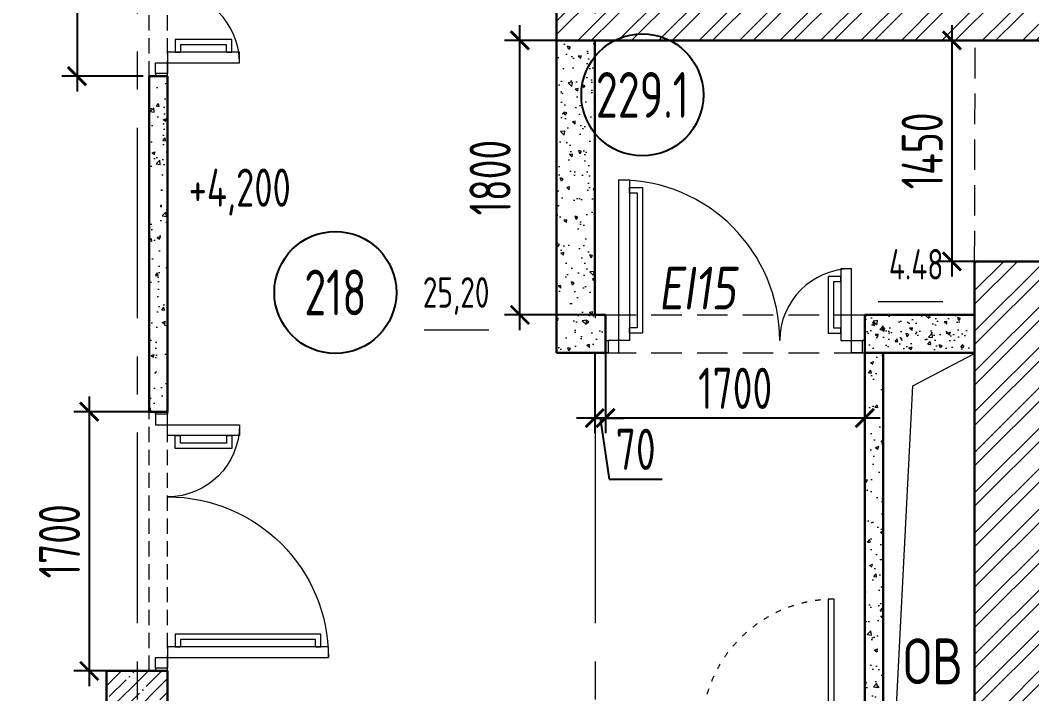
# Model space of a CAD drawing. Header units: millimetres. Extents: x -354900 to 8840672, y 0 to 292181.
# Drawn here: x -66062 to -59431, y 94651 to 99068 of the extents above; entities that cross this region are included whole.
import ezdxf
from ezdxf import colors
from ezdxf.entities.mleader import LeaderData, LeaderLine
from ezdxf.enums import TextEntityAlignment as Align
from ezdxf.math import Vec2, Vec3

# ---------------------------------------------------------------- set-up
doc = ezdxf.new("R2010")
doc.units = ezdxf.units.MM
doc.header["$MEASUREMENT"] = 0
for name, pattern in [('ACAD_ISO03W100', [30, 12, -18]), ('ADSK_Штриховая_ш2 п1', [3, 2, -1]), ('CENTER', [2, 1.25, -0.25, 0.25, -0.25]), ('HIDDEN', [6, 4, -2])]:
    doc.linetypes.add(name, pattern=pattern)
doc.layers.get('0').update_dxf_attribs({"color": 250, "lineweight": 9})
for name, color, linetype, lineweight in [('АР_Двери', 5, 'Continuous', 18), ('АР_Колонны', 5, 'Continuous', 30), ('АР_Колонны Штрих', 250, 'Continuous', 5), ('АР_Маркер экспликации', 239, 'Continuous', 13), ('АР_Номер помещения', 1, 'Continuous', 25), ('АР_Оси', 193, 'Continuous', 9), ('АР_Отметки', 250, 'Continuous', 15), ('АР_Перегородки газоблок', 165, 'Continuous', 30), ('АР_Перегородки газоблок_Штрих', 165, 'Continuous', 5), ('АР_Помещения_площадь', 19, 'Continuous', 9), ('АР_Размеры дверей', 15, 'Continuous', 0), ('АР_Сущ Несущая стена', 202, 'Continuous', 30), ('АР_тонкая линия', 250, 'Continuous', 0), ('АР_Штриховка кирпич', 250, 'Continuous', 9), ('перекр 0.3', 181, 'Continuous', 30)]:
    doc.layers.add(name, color=color, linetype=linetype, lineweight=lineweight)
doc.layers.add('АР_Отверстия', color=251, linetype='Continuous')
doc.layers.add('АР_ПБ_Двери', color=7, linetype='Continuous', lineweight=15, true_color=0xdb0000)
doc.styles.add('ICOCPEUR', font='isocpeur.ttf')
doc.styles.add('ISOCPEUR', font='isocpeur.ttf', dxfattribs={"width": 0.7})
doc.styles.get("Standard").update_dxf_attribs({"font": 'isocpeur.ttf'})
doc.styles.add('Архитект', font='isocpeur.ttf', dxfattribs={"width": 0.8, "oblique": 8})
doc.dimstyles.new('R_100', dxfattribs={"dimtxt": 270, "dimasz": 120, "dimexe": 100, "dimexo": 0, "dimgap": 60, "dimtad": 1, "dimdec": 0, "dimrnd": 5, "dimzin": 0, "dimdsep": 46, "dimtxsty": 'ISOCPEUR', "dimblk": 'ARCHTICK', "dimcen": 0, "dimdle": 100, "dimclrd": 256, "dimclre": 256, "dimclrt": 256, "dimadec": 0, "dimazin": 0, "dimtfac": 2, "dimtdec": 0, "dimtofl": 0, "dimtmove": 1, "dimatfit": 3, "dimfxl": 1, "dimtvp": 3, "dimtolj": 1, "dimtzin": 0, "dimarcsym": 0})

# ---------------------------------------------------------------- blocks, each defined once
blk = doc.blocks.new('*U35')
for points in [[(0, 0), (0, -80), (55, -80), (55, 0), (0, 0)], [(55, -80), (55, 0), (115, 0), (115, -40), (100, -40), (100, -80), (55, -80)], [(1015, -80), (1015, 0), (955, 0), (955, -40), (970, -40), (970, -80), (1015, -80)], [(1070, 0), (1070, -80), (1015, -80), (1015, 0), (1070, 0)]]:
    blk.add_lwpolyline(points)
blk.add_lwpolyline([(100, -80), (100, -950), (140, -950), (140, -80)], close=True)
at = {"linetype": 'ACAD_ISO03W100', "ltscale": 3}
blk.add_arc((100, -80), 870, 270, 0, dxfattribs=at)
blk = doc.blocks.new('*U99')
at = {"layer": 'АР_Номер помещения', "color": 7}
blk.add_circle((-22336, 3311.9), 400, dxfattribs=at)
at = {"layer": 'АР_Помещения_площадь', "color": 7}
blk.add_line((-20367.2, 1954.3), (-20789.5, 1954.3), dxfattribs=at)
at = {"color": 7, "style": 'ISOCPEUR', "width": 0.7, "flags": 1}
blk.add_attdef('КАТЕГОРИЯ', (-499.2, -2092.2), '', height=250, dxfattribs=at)
at = {"layer": 'АР_Номер помещения', "color": 7, "style": 'ISOCPEUR', "width": 0.7}
blk.add_attdef('НОМЕР_ПОМЕЩЕНИЯ', text='', height=300, dxfattribs=at).set_placement((-22336, 3311.9), align=Align.MIDDLE_CENTER)
at = {"layer": 'АР_Помещения_площадь', "color": 7, "style": 'ISOCPEUR', "width": 0.7}
blk.add_attdef('ПЛОЩАДЬ_ПОМЕЩЕНИЯ', text='', height=200, dxfattribs=at).set_placement((-20362.3, 2200.8), align=Align.MIDDLE_RIGHT)
at = {"layer": 'АР_Помещения_площадь', "color": 7, "lineweight": 30, "width": 0.7, "flags": 104}
blk.add_attdef('ИМЯ_ПОМЕЩЕНИЯ', text='', height=100, dxfattribs=at).set_placement((129.6, 1300.5), align=Align.MIDDLE_CENTER)
blk = doc.blocks.new('*U105')
at = {"layer": 'АР_Номер помещения', "color": 7}
blk.add_circle((-1578.1, -3814.2), 400, dxfattribs=at)
at = {"layer": 'АР_Помещения_площадь', "color": 7}
blk.add_line((-572.8, -4060.6), (-995.1, -4060.6), dxfattribs=at)
at = {"color": 7, "style": 'ISOCPEUR', "width": 0.7, "flags": 1}
blk.add_attdef('КАТЕГОРИЯ', (-499.2, -2092.2), '', height=250, dxfattribs=at)
at = {"layer": 'АР_Номер помещения', "color": 7, "style": 'ISOCPEUR', "width": 0.7}
blk.add_attdef('НОМЕР_ПОМЕЩЕНИЯ', text='', height=300, dxfattribs=at).set_placement((-1578.1, -3814.2), align=Align.MIDDLE_CENTER)
at = {"layer": 'АР_Помещения_площадь', "color": 7, "lineweight": 30, "width": 0.7, "flags": 104}
blk.add_attdef('ИМЯ_ПОМЕЩЕНИЯ', text='', height=100, dxfattribs=at).set_placement((129.6, 1300.5), align=Align.MIDDLE_CENTER)
at = {"layer": 'АР_Помещения_площадь', "color": 7, "style": 'ISOCPEUR', "width": 0.7}
blk.add_attdef('ПЛОЩАДЬ_ПОМЕЩЕНИЯ', text='', height=200, dxfattribs=at).set_placement((-567.9, -3814.1), align=Align.MIDDLE_RIGHT)
blk = doc.blocks.new('1700-2')
for points in [[(80, 1600), (0, 1600), (0, 1583), (80, 1583), (80, 1600)], [(0, 1583), (80, 1583), (80, 1513), (50, 1513), (50, 1513), (0, 1513), (0, 1583)], [(-385.9, 1443.1), (-420.9, 1443.1), (-420.9, 1358.3), (-50, 1358.3), (-50, 1443.1), (-85, 1443.1)], [(-385.9, 1443.1), (-385.9, 1393.3), (-85, 1393.3), (-85, 1443.1)], [(-969.5, 56.9), (-1004.5, 56.9), (-1004.5, 141.7), (-50, 141.7), (-50, 56.9), (-85, 56.9)], [(-969.5, 56.9), (-969.5, 106.7), (-85, 106.7), (-85, 56.9)], [(0, -83), (80, -83), (80, -13), (50, -13), (50, -13), (0, -13), (0, -83)], [(80, -100), (0, -100), (0, -83), (80, -83), (80, -100)]]:
    blk.add_lwpolyline(points)
for points in [[(-471.3, 1443.1), (0, 1443.1), (0, 1513), (-471.3, 1513)], [(0, -13), (-1054.7, -13), (-1054.7, 56.9), (0, 56.9)]]:
    blk.add_lwpolyline(points, close=True)
for centre, radius, start, end in [((0, 1513), 471.3, 180, 270), ((0, -13), 1054.7, 90, 180)]:
    blk.add_arc(centre, radius, start, end)
blk = doc.blocks.new('_ArchTick')
at = {"color": 0, "linetype": 'ByBlock', "const_width": 0.15}
blk.add_lwpolyline([(-0.5, -0.5), (0.5, 0.5)], dxfattribs=at)
blk = doc.blocks.new('*D487')
at = {"layer": 'АР_Размеры дверей', "lineweight": -2, "ltscale": 100, "transparency": 16777216}
for p, q in [((-65609.6, 96600.7), (-65609.6, 94700.7)), ((-65215.8, 96500.7), (-65709.6, 96500.7)), ((-65175.8, 94800.7), (-65709.6, 94800.7))]:
    blk.add_line(p, q, dxfattribs=at)
at = {"layer": 'АР_Размеры дверей', "lineweight": -2, "ltscale": 100, "transparency": 16777216, "xscale": 120, "yscale": 120, "zscale": 120}
for p, rotation in [((-65609.6, 96500.7), 90), ((-65609.6, 94800.7), 270)]:
    blk.add_blockref('_ArchTick', p, dxfattribs=dict(at, rotation=rotation))
at = {"layer": 'АР_Размеры дверей', "ltscale": 100, "transparency": 16777216, "insert": (-65804.6, 95650.7), "char_height": 270, "attachment_point": 5, "rotation": 90, "style": 'ISOCPEUR'}
blk.add_mtext('\\A1;1700', dxfattribs=at)
blk = doc.blocks.new('*D488')
at = {"layer": 'АР_Размеры дверей', "lineweight": -2, "ltscale": 100, "transparency": 16777216}
for p, q in [((-59954.2, 99035.7), (-59954.2, 97386.6)), ((-59801.4, 98935.7), (-60054.2, 98935.7)), ((-59805.7, 97486.6), (-60054.2, 97486.6))]:
    blk.add_line(p, q, dxfattribs=at)
at = {"layer": 'АР_Размеры дверей', "lineweight": -2, "ltscale": 100, "transparency": 16777216, "xscale": 120, "yscale": 120, "zscale": 120}
for p, rotation in [((-59954.2, 98935.7), 90), ((-59954.2, 97486.6), 270)]:
    blk.add_blockref('_ArchTick', p, dxfattribs=dict(at, rotation=rotation))
at = {"layer": 'АР_Размеры дверей', "ltscale": 100, "transparency": 16777216, "insert": (-60149.2, 98211.2), "char_height": 270, "attachment_point": 5, "rotation": 90, "style": 'ISOCPEUR'}
blk.add_mtext('\\A1;1450', dxfattribs=at)
blk = doc.blocks.new('*D516')
at = {"layer": 'АР_Размеры дверей', "lineweight": -2, "ltscale": 100, "transparency": 16777216}
for p, q in [((-65689.6, 100500.7), (-65689.6, 98600.7)), ((-65295.8, 100400.7), (-65789.6, 100400.7)), ((-65255.8, 98700.7), (-65789.6, 98700.7))]:
    blk.add_line(p, q, dxfattribs=at)
at = {"layer": 'АР_Размеры дверей', "lineweight": -2, "ltscale": 100, "transparency": 16777216, "xscale": 120, "yscale": 120, "zscale": 120}
for p, rotation in [((-65689.6, 100400.7), 90), ((-65689.6, 98700.7), 270)]:
    blk.add_blockref('_ArchTick', p, dxfattribs=dict(at, rotation=rotation))
at = {"layer": 'АР_Размеры дверей', "ltscale": 100, "transparency": 16777216, "insert": (-65884.6, 99550.7), "char_height": 270, "attachment_point": 5, "rotation": 90, "style": 'ISOCPEUR'}
blk.add_mtext('\\A1;1700', dxfattribs=at)
blk = doc.blocks.new('_DotSmall')
at = {"color": 0, "linetype": 'ByBlock', "const_width": 0.5}
blk.add_lwpolyline([(-0.0625, 0, 1), (0.0625, 0, 1)], format="xyb", close=True, dxfattribs=at)
blk = doc.blocks.new('*D541')
at = {"layer": 'АР_Размеры дверей', "lineweight": -2, "ltscale": 100, "transparency": 16777216}
for p, q in [((-62295.8, 96885.7), (-62295.8, 96358.9)), ((-62225.2, 96885.7), (-62225.2, 96358.9)), ((-62295.8, 96458.9), (-62415.8, 96458.9)), ((-62295.8, 96458.9), (-62225.2, 96458.9)), ((-62260.5, 96458.9), (-62200.5, 96058.9)), ((-62225.2, 96458.9), (-62105.2, 96458.9)), ((-62200.5, 96058.9), (-61853.7, 96058.9))]:
    blk.add_line(p, q, dxfattribs=at)
at = {"layer": 'АР_Размеры дверей', "lineweight": -2, "ltscale": 100, "transparency": 16777216, "xscale": 120, "yscale": 120, "zscale": 120}
blk.add_blockref('_ArchTick', (-62295.8, 96458.9), dxfattribs=at)
at = {"layer": 'АР_Размеры дверей', "lineweight": -2, "ltscale": 100, "transparency": 16777216, "xscale": 120, "yscale": 120, "zscale": 120, "rotation": 180}
blk.add_blockref('_ArchTick', (-62225.2, 96458.9), dxfattribs=at)
at = {"layer": 'АР_Размеры дверей', "ltscale": 100, "transparency": 16777216, "insert": (-62027.1, 96253.9), "char_height": 270, "attachment_point": 5, "style": 'ISOCPEUR'}
blk.add_mtext('\\A1;70', dxfattribs=at)
blk = doc.blocks.new('*D542')
at = {"layer": 'АР_Размеры дверей', "lineweight": -2, "ltscale": 100, "transparency": 16777216}
for p, q in [((-62225.2, 96885.7), (-62225.2, 96358.9)), ((-60525.2, 96885.6), (-60525.2, 96358.9)), ((-60425.2, 96458.9), (-62325.2, 96458.9))]:
    blk.add_line(p, q, dxfattribs=at)
at = {"layer": 'АР_Размеры дверей', "lineweight": -2, "ltscale": 100, "transparency": 16777216, "xscale": 120, "yscale": 120, "zscale": 120, "rotation": 180}
blk.add_blockref('_ArchTick', (-62225.2, 96458.9), dxfattribs=at)
at = {"layer": 'АР_Размеры дверей', "lineweight": -2, "ltscale": 100, "transparency": 16777216, "xscale": 120, "yscale": 120, "zscale": 120}
blk.add_blockref('_ArchTick', (-60525.2, 96458.9), dxfattribs=at)
at = {"layer": 'АР_Размеры дверей', "ltscale": 100, "transparency": 16777216, "insert": (-61375.2, 96653.9), "char_height": 270, "attachment_point": 5, "style": 'ISOCPEUR'}
blk.add_mtext('\\A1;1700', dxfattribs=at)
blk = doc.blocks.new('*D543')
at = {"layer": 'АР_Размеры дверей', "lineweight": -2, "ltscale": 100, "transparency": 16777216}
for p, q in [((-62786.7, 97035.7), (-62786.7, 99035.7)), ((-62295.9, 98935.7), (-62886.7, 98935.7)), ((-62295.9, 97135.7), (-62886.7, 97135.7))]:
    blk.add_line(p, q, dxfattribs=at)
at = {"layer": 'АР_Размеры дверей', "lineweight": -2, "ltscale": 100, "transparency": 16777216, "xscale": 120, "yscale": 120, "zscale": 120}
for p, rotation in [((-62786.7, 98935.7), 90), ((-62786.7, 97135.7), 270)]:
    blk.add_blockref('_ArchTick', p, dxfattribs=dict(at, rotation=rotation))
at = {"layer": 'АР_Размеры дверей', "ltscale": 100, "transparency": 16777216, "insert": (-62981.7, 98035.7), "char_height": 270, "attachment_point": 5, "rotation": 90, "style": 'ISOCPEUR'}
blk.add_mtext('\\A1;1800', dxfattribs=at)

msp = doc.modelspace()

# ---------------------------------------------------------------- hatches: boundary and pattern name
at = {"layer": 'АР_Колонны Штрих', "ltscale": 100}
h = msp.add_hatch(dxfattribs=at)
h.set_pattern_fill('ANSI35', color=256, scale=500)
h.set_pattern_definition([(45, (-1022547.86, 134672.16), (-88.388348, 88.388348), []), (45, (-1022459.47, 134672.16), (-88.388348, 88.388348), [156.25, -31.25, 0, -31.25])])
h.paths.add_polyline_path([(-65095.8, 94800.7), (-65495.8, 94800.7), (-65495.8, 94400.7), (-65095.8, 94400.7)])
at = {"layer": 'АР_Перегородки газоблок_Штрих', "ltscale": 100}
h = msp.add_hatch(dxfattribs=at)
h.set_pattern_fill('AR-CONC', color=256, scale=30, angle=90)
h.set_pattern_definition([(140, (65224.52, 146491.44), (18.82564, 215.17805), [22.5, -247.5]), (85, (65224.52, 146491.44), (-225.65764, -41.6254), [18, -198]), (190.45144, (65226.09, 146509.37), (-206.832, 173.55265), [19.12206, -210.34263]), (136.1842, (65164.52, 146491.44), (49.6558, 320.1724), [33.75, -371.25]), (186.63564, (65168.66, 146518.12), (-292.2356, 280.3986), [28.6831, -315.5141]), (81.18416, (65164.52, 146491.44), (-292.2356, 280.3986), [27, -297]), (111, (65179.52, 146521.44), (120.78567, 179.07212), [22.5, -247.5]), (56, (65179.52, 146521.44), (-217.545, 72.9946), [18, -198]), (161.45144, (65189.58, 146536.36), (-96.75935, 252.0667), [19.12206, -210.34263]), (127.5, (65224.52, 146491.44), (-99.868156, 3.647957), [0, -195.6, 0, -201, 0, -198.75]), (97.5, (65224.52, 146491.44), (-118.32351, 78.92086), [0, -114.6, 0, -191.1, 0, -75.75]), (57.5, (65224.52, 146424.54), (6.76646, 160.14673), [0, -75, 0, -234, 0, -310.5]), (47.5, (65224.52, 146394.54), (-30.0315, 174.95585), [0, -97.5, 0, -155.4, 0, -220.5])])
h.paths.add_polyline_path([(-62225.2, 97135.7), (-62225.2, 96885.7), (-62545.9, 96885.7), (-62545.9, 98935.7), (-62295.9, 98935.7), (-62295.9, 97135.7)])
h = msp.add_hatch(dxfattribs=at)
h.set_pattern_fill('AR-CONC', color=256, scale=30, angle=90)
h.set_pattern_definition([(140, (64178.17, 11273.29), (18.82564, 215.17805), [22.5, -247.5]), (85, (64178.17, 11273.29), (-225.65764, -41.6254), [18, -198]), (190.45144, (64179.74, 11291.22), (-206.832, 173.55265), [19.12206, -210.34263]), (136.1842, (64118.17, 11273.29), (49.6558, 320.1724), [33.75, -371.25]), (186.63564, (64122.3, 11299.97), (-292.2356, 280.3986), [28.6831, -315.5141]), (81.18416, (64118.17, 11273.3), (-292.2356, 280.3986), [27, -297]), (111, (64133.17, 11303.29), (120.78567, 179.07212), [22.5, -247.5]), (56, (64133.17, 11303.29), (-217.545, 72.9946), [18, -198]), (161.45144, (64143.23, 11318.2), (-96.75935, 252.0667), [19.12206, -210.34263]), (127.5, (64178.17, 11273.286), (-99.868156, 3.647957), [0, -195.6, 0, -201, 0, -198.75]), (97.5, (64178.17, 11273.29), (-118.32351, 78.92086), [0, -114.6, 0, -191.1, 0, -75.75]), (57.5, (64178.17, 11206.386), (6.76646, 160.14673), [0, -75, 0, -234, 0, -310.5]), (47.5, (64178.17, 11176.39), (-30.0315, 174.95585), [0, -97.5, 0, -155.4, 0, -220.5])])
h.paths.add_polyline_path([(-62295.9, 98935.7), (-62295.9, 98625.7), (-62295.9, 98727.6)])
h = msp.add_hatch(dxfattribs=at)
h.set_pattern_fill('AR-CONC', color=256, scale=30)
h.set_pattern_definition([(50, (0, 0), (215.17805, -18.82564), [22.5, -247.5]), (355, (0, 0), (-41.6254, 225.65764), [18, -198]), (100.45144, (17.93, -1.57), (173.55265, 206.832), [19.12206, -210.34263]), (46.1842, (0, 60), (320.1724, -49.6558), [33.75, -371.25]), (96.63564, (26.68, 55.86), (280.3986, 292.2356), [28.6831, -315.5141]), (351.18416, (0, 60), (280.3986, 292.2356), [27, -297]), (21, (30, 45), (179.07212, -120.78567), [22.5, -247.5]), (326, (30, 45), (72.9946, 217.545), [18, -198]), (71.45144, (44.92, 34.93), (252.0667, 96.75935), [19.12206, -210.34263]), (37.5, (0, 0), (3.647957, 99.868156), [0, -195.6, 0, -201, 0, -198.75]), (7.5, (0, 0), (78.92086, 118.32351), [0, -114.6, 0, -191.1, 0, -75.75]), (327.5, (-66.9, 0), (160.14673, -6.76646), [0, -75, 0, -234, 0, -310.5]), (317.5, (-96.9, 0), (174.95585, 30.0315), [0, -97.5, 0, -155.4, 0, -220.5])])
h.paths.add_polyline_path([(-65095.8, 98700.7), (-65215.8, 98700.7), (-65215.8, 96500.7), (-65095.8, 96500.7)])
h = msp.add_hatch(dxfattribs=at)
h.set_pattern_fill('AR-CONC', color=256, scale=30, angle=90)
h.set_pattern_definition([(140, (64445.18, 146491.44), (18.82564, 215.17805), [22.5, -247.5]), (85, (64445.18, 146491.44), (-225.65764, -41.6254), [18, -198]), (190.45144, (64446.75, 146509.37), (-206.832, 173.55265), [19.12206, -210.34263]), (136.1842, (64385.18, 146491.44), (49.6558, 320.1724), [33.75, -371.25]), (186.63564, (64389.3, 146518.12), (-292.2356, 280.3986), [28.6831, -315.5141]), (81.18416, (64385.18, 146491.44), (-292.2356, 280.3986), [27, -297]), (111, (64400.18, 146521.44), (120.78567, 179.07212), [22.5, -247.5]), (56, (64400.18, 146521.44), (-217.545, 72.9946), [18, -198]), (161.45144, (64410.24, 146536.36), (-96.75935, 252.0667), [19.12206, -210.34263]), (127.5, (64445.18, 146491.44), (-99.868156, 3.647957), [0, -195.6, 0, -201, 0, -198.75]), (97.5, (64445.18, 146491.44), (-118.32351, 78.92086), [0, -114.6, 0, -191.1, 0, -75.75]), (57.5, (64445.18, 146424.54), (6.76646, 160.14673), [0, -75, 0, -234, 0, -310.5]), (47.5, (64445.18, 146394.54), (-30.0315, 174.95585), [0, -97.5, 0, -155.4, 0, -220.5])])
h.paths.add_polyline_path([(-59805.7, 97135.5), (-59805.7, 96885.7), (-59810.5, 96885.7), (-59801, 97135.5), (-60775.2, 97135.7), (-59801, 97135.5), (-59810.5, 96885.7), (-60525.2, 96885.7), (-60525.2, 97135.7)])
h = msp.add_hatch(dxfattribs=at)
h.set_pattern_fill('AR-CONC', color=256, scale=30)
h.set_pattern_definition([(50, (-100, 0), (215.17805, -18.82564), [22.5, -247.5]), (355, (-100, 0), (-41.6254, 225.65764), [18, -198]), (100.45144, (-82.07, -1.57), (173.55265, 206.832), [19.12206, -210.34263]), (46.1842, (-100, 60), (320.1724, -49.6558), [33.75, -371.25]), (96.63564, (-73.32, 55.86), (280.3986, 292.2356), [28.6831, -315.5141]), (351.18416, (-100, 60), (280.3986, 292.2356), [27, -297]), (21, (-70, 45), (179.07212, -120.78567), [22.5, -247.5]), (326, (-70, 45), (72.9946, 217.545), [18, -198]), (71.45144, (-55.08, 34.93), (252.0667, 96.75935), [19.12206, -210.34263]), (37.5, (-100, 0), (3.647957, 99.868156), [0, -195.6, 0, -201, 0, -198.75]), (7.5, (-100, 0), (78.92086, 118.32351), [0, -114.6, 0, -191.1, 0, -75.75]), (327.5, (-166.9, 0), (160.14673, -6.76646), [0, -75, 0, -234, 0, -310.5]), (317.5, (-196.9, 0), (174.95585, 30.0315), [0, -97.5, 0, -155.4, 0, -220.5])])
h.paths.add_polyline_path([(-59805.7, 97135.7), (-60525.2, 97135.7), (-60525.2, 94600.7), (-60405.2, 94600.7), (-60405.2, 96891.4), (-59805.7, 96891.4)])
at = {"layer": 'АР_Штриховка кирпич', "ltscale": 100}
h = msp.add_hatch(dxfattribs=at)
h.set_pattern_fill('ANSI32', color=256, scale=500)
h.set_pattern_definition([(45, (-1028542.36, 164822.8), (-132.58252, 132.58252), []), (45, (-1028453.97, 164822.8), (-132.58252, 132.58252), [])])
h.paths.add_polyline_path([(-58905.9, 102375.7), (-59415.9, 101865.7), (-59415.9, 99715.7), (-60035.7, 99715.7), (-60035.7, 98935.7), (-59805.7, 98935.7), (-59805.7, 98934.1), (-59295.7, 98934.1), (-59295.8, 98935.7), (-56295.8, 98935.7), (-56295.7, 98815.7), (-55785.7, 98815.7), (-55785.7, 99445.8), (-58905.9, 99445.7)])
h.paths.add_polyline_path([(-62545.9, 101256.6), (-61765.9, 101267.4), (-61765.9, 101865.7), (-59415.9, 101865.7), (-58905.9, 102375.7), (-62035.5, 102375.7), (-62035.9, 105875.9), (-61735.9, 105875.9), (-61735.9, 106369.4), (-62545.9, 106369.4), (-62545.9, 104649.5), (-62035.9, 104649.5), (-62035.9, 102879.5), (-62545.9, 102879.5)])
h.paths.add_polyline_path([(-61765.9, 100095), (-62545.9, 100095), (-62545.9, 98935.5), (-60035.7, 98935.7), (-60035.8, 99715.6), (-61765.9, 99715.6)])
h = msp.add_hatch(dxfattribs=at)
h.set_pattern_fill('ANSI32', color=256, scale=500)
h.set_pattern_definition([(45, (-1028542.36, 164822.8), (-132.58252, 132.58252), []), (45, (-1028453.97, 164822.8), (-132.58252, 132.58252), [])])
h.paths.add_polyline_path([(-59585.9, 91425.7), (-55785.7, 91425.7), (-55785.7, 98935.7), (-56295.8, 98935.7), (-56295.8, 91935.7), (-59295.7, 91935.7), (-59295.8, 97486.6), (-59805.7, 97486.6), (-59805.7, 91935.7), (-64975.9, 91935.7), (-64975.9, 91295.7), (-59585.9, 91295.7)])

# ---------------------------------------------------------------- linework, layer by layer
at = {"layer": 'АР_Колонны', "ltscale": 100}
msp.add_lwpolyline([(-65495.8, 94800.7), (-65095.8, 94800.7), (-65095.8, 94400.7), (-65495.8, 94400.7)], close=True, dxfattribs=at)
at = {"layer": 'АР_Оси', "linetype": 'CENTER', "ltscale": 1000}
for p, q in [((-65295.8, 134363.2), (-65295.8, 78630.8)), ((-62295.8, 134363.2), (-62293.1, 78680.8))]:
    msp.add_line(p, q, dxfattribs=at)
at = {"layer": 'АР_Перегородки газоблок', "ltscale": 100}
for p, q in [((-62545.9, 98935.7), (-62545.9, 96885.7)), ((-62545.9, 96885.7), (-62225.2, 96885.7)), ((-60525.2, 96885.7), (-59805.7, 96885.7))]:
    msp.add_line(p, q, dxfattribs=at)
for points in [[(-62295.9, 98935.7), (-62295.9, 97135.7)], [(-65095.8, 98700.7), (-65215.8, 98700.7), (-65215.8, 96500.7)], [(-65095.8, 98700.7), (-65095.8, 96500.7)], [(-62295.9, 97135.7), (-62225.2, 97135.7)], [(-62225.2, 97135.7), (-62225.2, 96885.7)], [(-60525.2, 94400.8), (-60525.2, 97135.7), (-59805.7, 97135.7)], [(-60525.2, 97135.7), (-59805.7, 97135.7)], [(-60525.2, 97135.7), (-60525.2, 96885.7)], [(-59805.7, 96885.7), (-60405.2, 96885.7), (-60405.2, 92855.7)], [(-65095.8, 96500.7), (-65215.8, 96500.7)]]:
    msp.add_lwpolyline(points, dxfattribs=at)
at = {"layer": 'АР_Сущ Несущая стена', "ltscale": 100}
for p, q in [((-62545.9, 100095), (-62545.9, 98935.7)), ((-60035.7, 98935.7), (-62545.9, 98935.7)), ((-60035.7, 98935.7), (-59805.7, 98935.7)), ((-59801.4, 98935.7), (-59291.4, 98935.7)), ((-59805.8, 97486.6), (-59295.8, 97486.6)), ((-59805.7, 91935.7), (-59805.7, 97486.6))]:
    msp.add_line(p, q, dxfattribs=at)
for points in [[(-59805.7, 98935.7), (-59805.7, 98935.7)], [(-59805.7, 98935.7), (-59801.4, 98935.7), (-59291.5, 98935.7), (-59295.8, 98935.7)]]:
    msp.add_lwpolyline(points, dxfattribs=at)
at = {"layer": 'АР_тонкая линия', "linetype": 'ADSK_Штриховая_ш2 п1', "ltscale": 50}
for p, q in [((-65215.8, 98700.7), (-65215.8, 100400.7)), ((-65095.8, 98700.7), (-65095.8, 100400.7)), ((-65215.8, 94800.7), (-65215.8, 96500.7)), ((-65095.8, 94800.7), (-65095.8, 96500.7))]:
    msp.add_line(p, q, dxfattribs=at)
at = {"layer": 'АР_тонкая линия', "color": 18, "ltscale": 100, "true_color": 0x000000}
msp.add_lwpolyline([(-60405.2, 92855.7), (-60210.8, 96671.4), (-59805.7, 96881.6)], dxfattribs=at)
at = {"layer": 'перекр 0.3', "color": 7, "linetype": 'HIDDEN', "lineweight": 5, "ltscale": 50}
for p, q in [((-59805.8, 97486.6), (-59801.4, 98935.7)), ((-62225.2, 97135.7), (-60525.2, 97135.7)), ((-62225.2, 96885.7), (-60524.8, 96885.7))]:
    msp.add_line(p, q, dxfattribs=at)

# ---------------------------------------------------------------- block references
at = {"layer": 'АР_Двери', "lineweight": 30, "ltscale": 100}
for p, rotation in [((-65095.8, 100300.7), 180), ((-62124.8, 96966.6), 270)]:
    msp.add_blockref('1700-2', p, dxfattribs=dict(at, rotation=rotation))
at = {"layer": 'АР_Двери', "lineweight": 30, "ltscale": 100, "xscale": -1}
msp.add_blockref('1700-2', (-65095.8, 94900.7), dxfattribs=at)
at = {"layer": 'АР_Двери', "rotation": 180}
msp.add_blockref('*U35', (-60625.4, 94320.8), dxfattribs=at)
at = {"layer": 'АР_Маркер экспликации', "color": 7}
ref = msp.add_blockref('*U99', (-39647.5, 95266.5), dxfattribs=at)
ref.add_attrib('НОМЕР_ПОМЕЩЕНИЯ', '229.1', dxfattribs={"layer": 'АР_Номер помещения', "color": 7, "height": 300, "style": 'ISOCPEUR', "width": 0.7}).set_placement((-61983.6, 98578.4), align=Align.MIDDLE_CENTER)
ref.add_attrib('ПЛОЩАДЬ_ПОМЕЩЕНИЯ', '4.48', dxfattribs={"layer": 'АР_Помещения_площадь', "color": 7, "height": 200, "style": 'ISOCPEUR', "width": 0.7}).set_placement((-60009.8, 97467.4), align=Align.MIDDLE_RIGHT)
ref = msp.add_blockref('*U105', (-62417.9, 101097), dxfattribs=at)
ref.add_attrib('НОМЕР_ПОМЕЩЕНИЯ', '218', dxfattribs={"layer": 'АР_Номер помещения', "color": 7, "height": 300, "style": 'ISOCPEUR', "width": 0.7}).set_placement((-63996, 97282.8), align=Align.MIDDLE_CENTER)
ref.add_attrib('ПЛОЩАДЬ_ПОМЕЩЕНИЯ', '25,20', dxfattribs={"layer": 'АР_Помещения_площадь', "color": 7, "height": 200, "style": 'ISOCPEUR', "width": 0.7}).set_placement((-62985.8, 97282.9), align=Align.MIDDLE_RIGHT)

# ---------------------------------------------------------------- texts
at = {"layer": 'АР_Отверстия', "ltscale": 100, "insert": (-60078.7, 94863.6), "char_height": 300, "attachment_point": 5, "line_spacing_factor": 0.7, "style": 'ICOCPEUR'}
msp.add_mtext('\\A1;{\\W0.8;ОВ}', dxfattribs=at)
at = {"layer": 'АР_ПБ_Двери', "lineweight": 35, "style": 'Архитект', "oblique": 8, "width": 0.8}
msp.add_text('EI15', height=280, dxfattribs=at).set_placement((-61877.3, 97171.2))

# ---------------------------------------------------------------- dimensions: what is measured, and where the dimension line sits
at = {"layer": 'АР_Размеры дверей', "ltscale": 100}
for base, p1, p2, override, picture, middle in [((-65689.6, 98700.7), (-65295.8, 100400.7), (-65255.8, 98700.7), {"dimpost": '\\X', "dimfxl": 2.5, "dimarcsym": 2}, '*D516', (-65884.6, 99550.7)), ((-62786.7, 98935.7), (-62295.9, 97135.7), (-62295.9, 98935.7), {"dimpost": '\\X', "dimfxl": 2.5, "dimarcsym": 1}, '*D543', (-62981.7, 98035.7)), ((-59954.2, 97486.6), (-59801.4, 98935.7), (-59805.7, 97486.6), {"dimpost": '\\X', "dimfxl": 2.5, "dimarcsym": 1}, '*D488', (-60149.2, 98211.2)), ((-65609.6, 94800.7), (-65215.8, 96500.7), (-65175.8, 94800.7), {"dimpost": '\\X', "dimfxl": 2.5, "dimarcsym": 2}, '*D487', (-65804.6, 95650.7))]:
    dim = msp.add_linear_dim(base=base, p1=p1, p2=p2, angle=90, dimstyle='R_100', override=override, dxfattribs=at)
    dim.commit()
    dim.dimension.update_dxf_attribs({"geometry": picture, "text_midpoint": middle})
dim = msp.add_linear_dim(base=(-62225.2, 96458.9), p1=(-62295.8, 96885.7), p2=(-62225.2, 96885.7), dimstyle='R_100', override={"dimpost": '\\X', "dimfxl": 2.5, "dimarcsym": 1}, dxfattribs=at)
dim.commit()
dim.dimension.update_dxf_attribs({"geometry": '*D541', "text_midpoint": (-62140.5, 96058.9), "dimtype": 160})
dim = msp.add_linear_dim(base=(-62225.2, 96458.9), p1=(-60525.2, 96885.6), p2=(-62225.2, 96885.7), dimstyle='R_100', override={"dimpost": '\\X', "dimfxl": 2.5, "dimarcsym": 1}, dxfattribs=at)
dim.commit()
dim.dimension.update_dxf_attribs({"geometry": '*D542', "text_midpoint": (-61375.2, 96653.9)})

# ---------------------------------------------------------------- leaders
at = {"layer": 'АР_Отметки'}
ml = msp.add_multileader_mtext('Standard', dxfattribs=at)
ml.set_content('+4,200', color=256, style='ISOCPEUR')
ml.set_leader_properties(color=256, linetype='Continuous', lineweight=-1)
ml.set_arrow_properties(name='DOTSMALL')
ml.build(insert=Vec2(0, 0))
ml.multileader.update_dxf_attribs({"has_text_frame": 1, "text_left_attachment_type": 4, "text_right_attachment_type": 4, "dogleg_length": 100, "arrow_head_size": 180})
ctx = ml.context
ctx.base_point, ctx.char_height, ctx.arrow_head_size, ctx.landing_gap_size, ctx.plane_origin = Vec3(-63316, 113979.6), 250, 180, 50, Vec3(-63397.4, 112712.1)
ctx.left_attachment, ctx.right_attachment = 4, 4
notes = []
notes.append((ctx, [(0, (0, 0, 0), (0, 0), (1, 0), 1, [])]))
ctx.mtext.insert, ctx.mtext.width, ctx.mtext.line_spacing_style, ctx.mtext.flow_direction = Vec3(-63266, 114313), 852.697, 2, 5
ml = msp.add_multileader_mtext('Standard', dxfattribs=at)
ml.set_content('+4,200', color=256, style='ISOCPEUR')
ml.set_leader_properties(color=256, linetype='Continuous', lineweight=-1)
ml.set_arrow_properties(name='DOTSMALL')
ml.build(insert=Vec2(0, 0))
ml.multileader.update_dxf_attribs({"has_text_frame": 1, "text_left_attachment_type": 4, "text_right_attachment_type": 4, "dogleg_length": 100, "arrow_head_size": 180})
ctx = ml.context
ctx.base_point, ctx.char_height, ctx.arrow_head_size, ctx.landing_gap_size, ctx.plane_origin = Vec3(-65007.6, 97761.7), 250, 180, 50, Vec3(-62416.9, 95494.7)
ctx.left_attachment, ctx.right_attachment = 4, 4
notes.append((ctx, [(0, (0, 0, 0), (0, 0), (1, 0), 1, [])]))
ctx.mtext.insert, ctx.mtext.width, ctx.mtext.line_spacing_style, ctx.mtext.flow_direction = Vec3(-64957.6, 98095.1), 852.697, 2, 5
for ctx, leaders in notes:
    for number, flags, end, landing, length, lines in leaders:
        leader = LeaderData()
        leader.index, (leader.has_last_leader_line, leader.has_dogleg_vector, leader.attachment_direction) = number, flags
        leader.last_leader_point, leader.dogleg_vector, leader.dogleg_length = Vec3(end), Vec3(landing), length
        for number, points, colour, breaks in lines:
            line = LeaderLine()
            line.index, line.vertices, line.color, line.breaks = number, Vec3.list(points), colors.encode_raw_color(colour), breaks
            leader.lines.append(line)
        ctx.leaders.append(leader)

doc.saveas('drawing.dxf')
